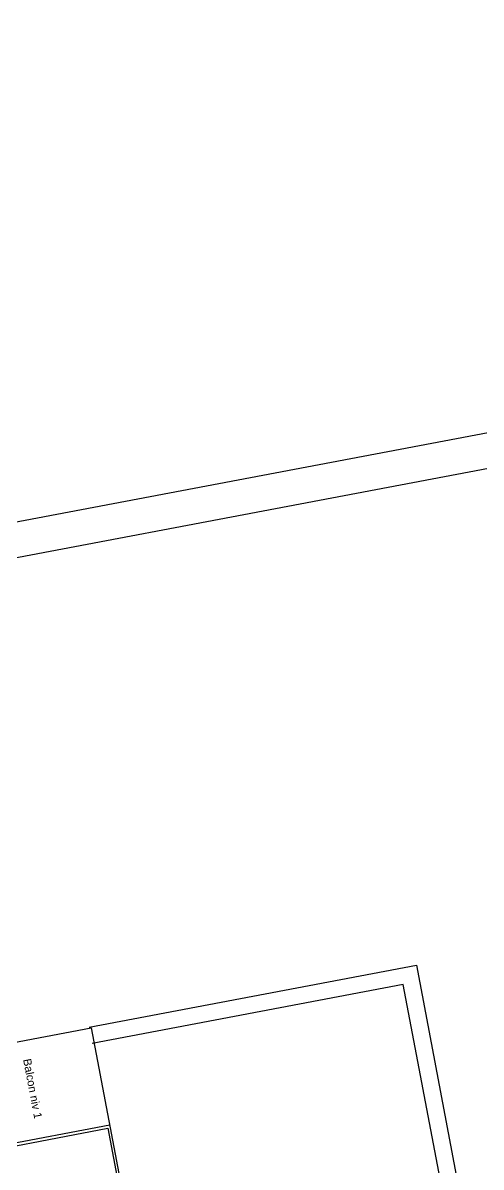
# Model space of a CAD drawing. Header units: centimetres. Extents: x 187368 to 251255, y -383447 to -322514.
# Drawn here: x 208622 to 214397, y -336937 to -322514 of the extents above; entities that cross this region are included whole.
import ezdxf

# ---------------------------------------------------------------- set-up
doc = ezdxf.new("R2010")
doc.units = ezdxf.units.CM
doc.layers.get('0').update_dxf_attribs({"color": 252})
doc.layers.add('3-BAT C-Niveau 2', color=252, linetype='Continuous')
doc.layers.add('prlm-EAU-EPEXT', color=145, linetype='Continuous')
doc.styles.add('Helvetica', font='arial.ttf')

# ---------------------------------------------------------------- blocks, each defined once
blk = doc.blocks.new('Groupe-8-1')
at = {"linetype": 'Continuous'}
for p, q in [((14252.5, -45062.8), (14665.2, -44984.6)), ((14665.2, -44984.6), (14835.5, -45884.1)), ((14648.5, -45009.2), (14256.4, -45083.4)), ((14944, -46569.6), (14648.5, -45009.2))]:
    blk.add_line(p, q, dxfattribs=at)

msp = doc.modelspace()

# ---------------------------------------------------------------- linework, layer by layer
at = {"layer": '3-BAT C-Niveau 2', "linetype": 'Continuous'}
msp.add_line((209716.1, -336407.8), (207653, -336798.6), dxfattribs=at)
at = {"layer": '3-BAT C-Niveau 2', "linetype": 'Continuous', "flags": 128}
msp.add_lwpolyline([(209483.5, -335179.7), (210116.2, -338520.3), (208053, -338911), (207420.4, -335570.4)], close=True, dxfattribs=at)
msp.add_lwpolyline([(207677.1, -336834.6), (209691.2, -336447.9), (210078.4, -338492.5), (208045.2, -338882.8)], dxfattribs=at)
at = {"layer": 'prlm-EAU-EPEXT'}
for points in [[(187368.2, -332813.3), (241754.8, -322513.6), (251255.2, -372679.9), (196868.6, -382979.5)], [(187885.6, -333165.6), (241402.1, -323030.8), (250721.3, -372240.6), (197204.9, -382375.5)]]:
    msp.add_lwpolyline(points, close=True, dxfattribs=at)

# ---------------------------------------------------------------- block references
at = {"layer": '3-BAT C-Niveau 2', "xscale": 10, "yscale": 10, "zscale": 10}
msp.add_blockref('Groupe-8-1', (66931.6, 115456.3), dxfattribs=at)

# ---------------------------------------------------------------- texts
at = {"layer": '3-BAT C-Niveau 2', "insert": (208795.1, -335939.3), "char_height": 100.872, "width": 1131.949, "attachment_point": 2, "rotation": 280.72359, "line_spacing_factor": 0.834288, "style": 'Helvetica'}
msp.add_mtext('Balcon niv 1', dxfattribs=at)

doc.saveas('drawing.dxf')
